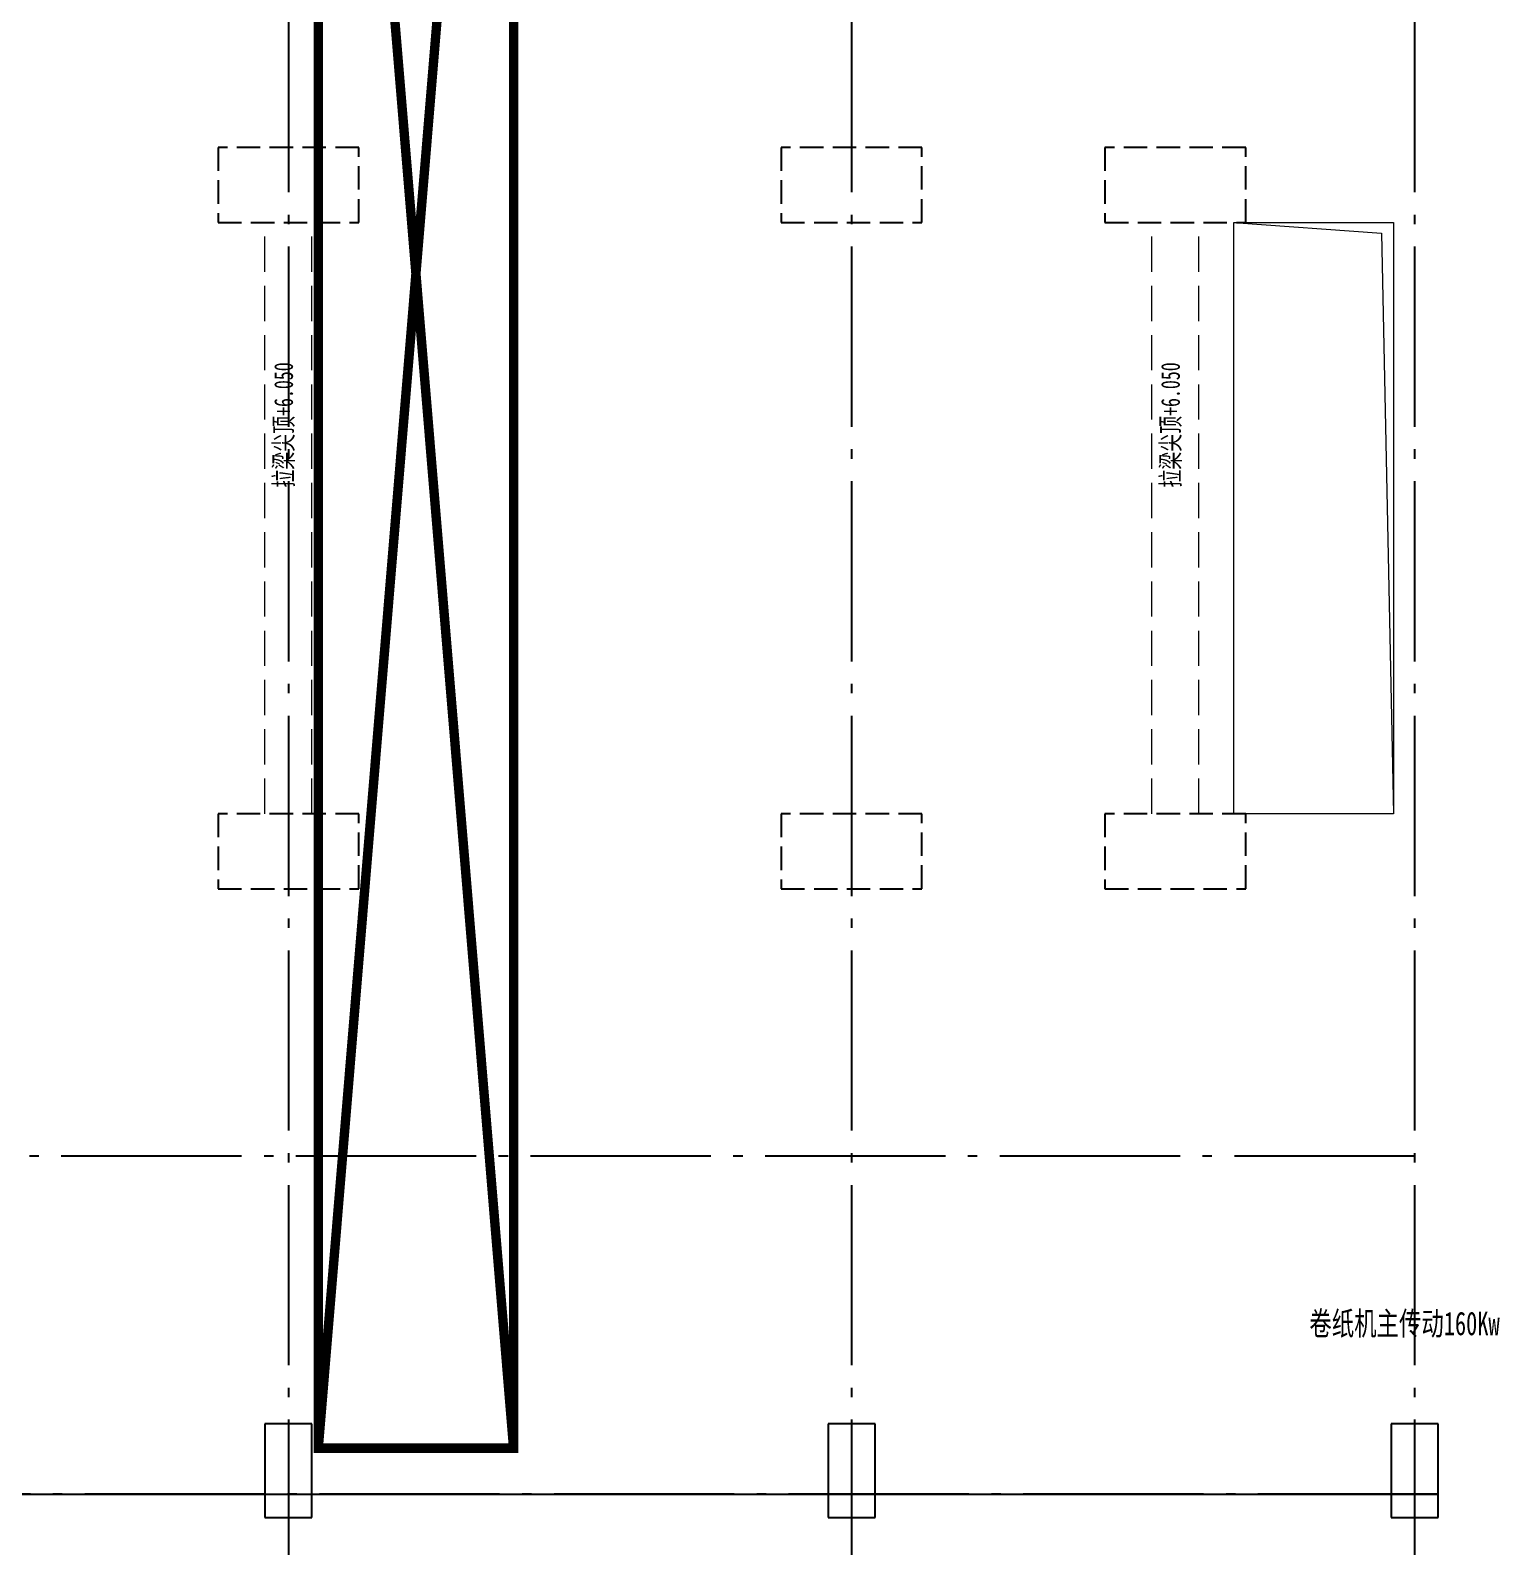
# Model space of a CAD drawing. Header units: metres. Extents: x 497148 to 498044, y 2998751 to 2999627.
# Drawn here: x 497619.18 to 497634.84, y 2999594.54 to 2999610.7 of the extents above; entities that cross this region are included whole.
import ezdxf

# ---------------------------------------------------------------- set-up
doc = ezdxf.new("R2010")
doc.units = ezdxf.units.M
for name, pattern in [('ACAD_ISO04W100', [30.5, 24, -3, 0.5, -3]), ('ACAD_ISO10W100', [18.5, 12, -3, 0.5, -3]), ('CENTER', [2, 1.25, -0.25, 0.25, -0.25]), ('DASH', [0.35, 0.25, -0.1]), ('DOTE', [2.42, 2, -0.2, 0.02, -0.2])]:
    doc.linetypes.add(name, pattern=pattern)
doc.layers.add('COLUMN', color=9, linetype='Continuous')
doc.layers.add('DOTE', color=1, linetype='CENTER')
for name, color, linetype, lineweight in [('厂房', 7, 'Continuous', 18), ('建筑提水', 8, 'Continuous', 5), ('纸机', 7, 'Continuous', 0), ('设备', 253, 'Continuous', 15)]:
    doc.layers.add(name, color=color, linetype=linetype, lineweight=lineweight)
doc.styles.add('HZTXT', font='SimSun.ttf', dxfattribs={"width": 0.7})

# ---------------------------------------------------------------- blocks, each defined once
blk = doc.blocks.new('A$Ce080179e')
blk.add_line((48.686, 15.5), (110.686, 15.5))
at = {"layer": 'COLUMN', "linetype": 'DASH'}
for p, q in [((99.186, 29.85), (97.686, 29.85)), ((97.686, 29.85), (97.686, 29.05)), ((99.186, 29.05), (99.186, 29.85)), ((105.186, 29.85), (103.686, 29.85)), ((103.686, 29.85), (103.686, 29.05)), ((105.186, 29.05), (105.186, 29.85)), ((108.636, 29.85), (107.136, 29.85)), ((107.136, 29.85), (107.136, 29.05)), ((108.636, 29.05), (108.636, 29.85)), ((97.686, 29.05), (99.186, 29.05)), ((103.686, 29.05), (105.186, 29.05)), ((107.136, 29.05), (108.636, 29.05)), ((99.186, 22.75), (97.686, 22.75)), ((97.686, 22.75), (97.686, 21.95)), ((99.186, 21.95), (99.186, 22.75)), ((105.186, 22.75), (103.686, 22.75)), ((103.686, 22.75), (103.686, 21.95)), ((105.186, 21.95), (105.186, 22.75)), ((108.636, 22.75), (107.136, 22.75)), ((107.136, 22.75), (107.136, 21.95)), ((108.636, 21.95), (108.636, 22.75)), ((97.686, 21.95), (99.186, 21.95)), ((103.686, 21.95), (105.186, 21.95)), ((107.136, 21.95), (108.636, 21.95))]:
    blk.add_line(p, q, dxfattribs=at)
at = {"layer": 'COLUMN'}
for p, q in [((98.686, 16.25), (98.186, 16.25)), ((98.186, 16.25), (98.186, 15.25)), ((98.686, 15.25), (98.686, 16.25)), ((104.686, 16.25), (104.186, 16.25)), ((104.186, 16.25), (104.186, 15.25)), ((104.686, 15.25), (104.686, 16.25)), ((110.686, 16.25), (110.186, 16.25)), ((110.186, 16.25), (110.186, 15.25)), ((110.686, 15.25), (110.686, 16.25)), ((98.186, 15.25), (98.686, 15.25)), ((104.186, 15.25), (104.686, 15.25)), ((110.186, 15.25), (110.686, 15.25))]:
    blk.add_line(p, q, dxfattribs=at)
at = {"layer": 'DOTE', "color": 251, "linetype": 'ACAD_ISO04W100', "ltscale": 0.08}
for p, q in [((98.436, 43.793), (98.436, 4.962)), ((104.436, 43.793), (104.436, 4.962)), ((110.436, 43.793), (110.436, 4.962)), ((110.436, 19.1), (47.828, 19.1)), ((110.686, 15.5), (47.828, 15.5))]:
    blk.add_line(p, q, dxfattribs=at)
at = {"layer": '厂房', "color": 3, "linetype": 'DASH', "ltscale": 1.5}
for p, q in [((98.186, 22.75), (98.186, 29.05)), ((98.686, 22.75), (98.686, 29.05)), ((107.636, 22.75), (107.636, 29.05)), ((108.136, 22.75), (108.136, 29.05))]:
    blk.add_line(p, q, dxfattribs=at)
at = {"layer": '建筑提水', "lineweight": 9}
for p, q in [((104.186, 15.25), (104.186, 15.86)), ((104.686, 15.5), (104.686, 15.25)), ((104.686, 15.25), (104.186, 15.25))]:
    blk.add_line(p, q, dxfattribs=at)
at = {"layer": '纸机', "ltscale": 0.05}
for p, q in [((108.511, 29.05), (110.082, 28.938)), ((110.082, 28.938), (110.211, 22.75))]:
    blk.add_line(p, q, dxfattribs=at)
blk.add_lwpolyline([(108.511, 29.05), (110.211, 29.05), (110.211, 22.75), (108.511, 22.75)], close=True, dxfattribs=at)
at = {"layer": '设备', "linetype": 'DOTE'}
for points in [[(100.835, 41.018, 0.1, 0.1, 0), (98.754, 15.989, 0.1, 0.1, 0)], [(98.754, 41.018, 0.1, 0.1, 0), (100.835, 15.989, 0.1, 0.1, 0)], [(100.835, 15.989, 0.1, 0.1, 0), (100.835, 41.018, 0.1, 0.1, 0), (98.754, 41.018, 0.1, 0.1, 0), (98.754, 15.989, 0.1, 0.1, 0), (100.835, 15.989, 0.1, 0.1, 0)]]:
    blk.add_lwpolyline(points, format="xyseb", dxfattribs=at)
at = {"layer": '厂房', "style": 'HZTXT', "width": 0.7}
for p in [(98.484, 26.225), (107.934, 26.225)]:
    blk.add_text('拉梁尖顶+6.050', height=0.2, rotation=90, dxfattribs=at).set_placement(p)
at = {"layer": '设备', "linetype": 'ACAD_ISO10W100', "lineweight": 0, "style": 'HZTXT', "width": 0.7}
blk.add_text('卷纸机主传动160Kw', height=0.25, dxfattribs=at).set_placement((109.314, 17.193))

msp = doc.modelspace()

# ---------------------------------------------------------------- block references
msp.add_blockref('A$Ce080179e', (497523.498, 2999579.599))

doc.saveas('drawing.dxf')
